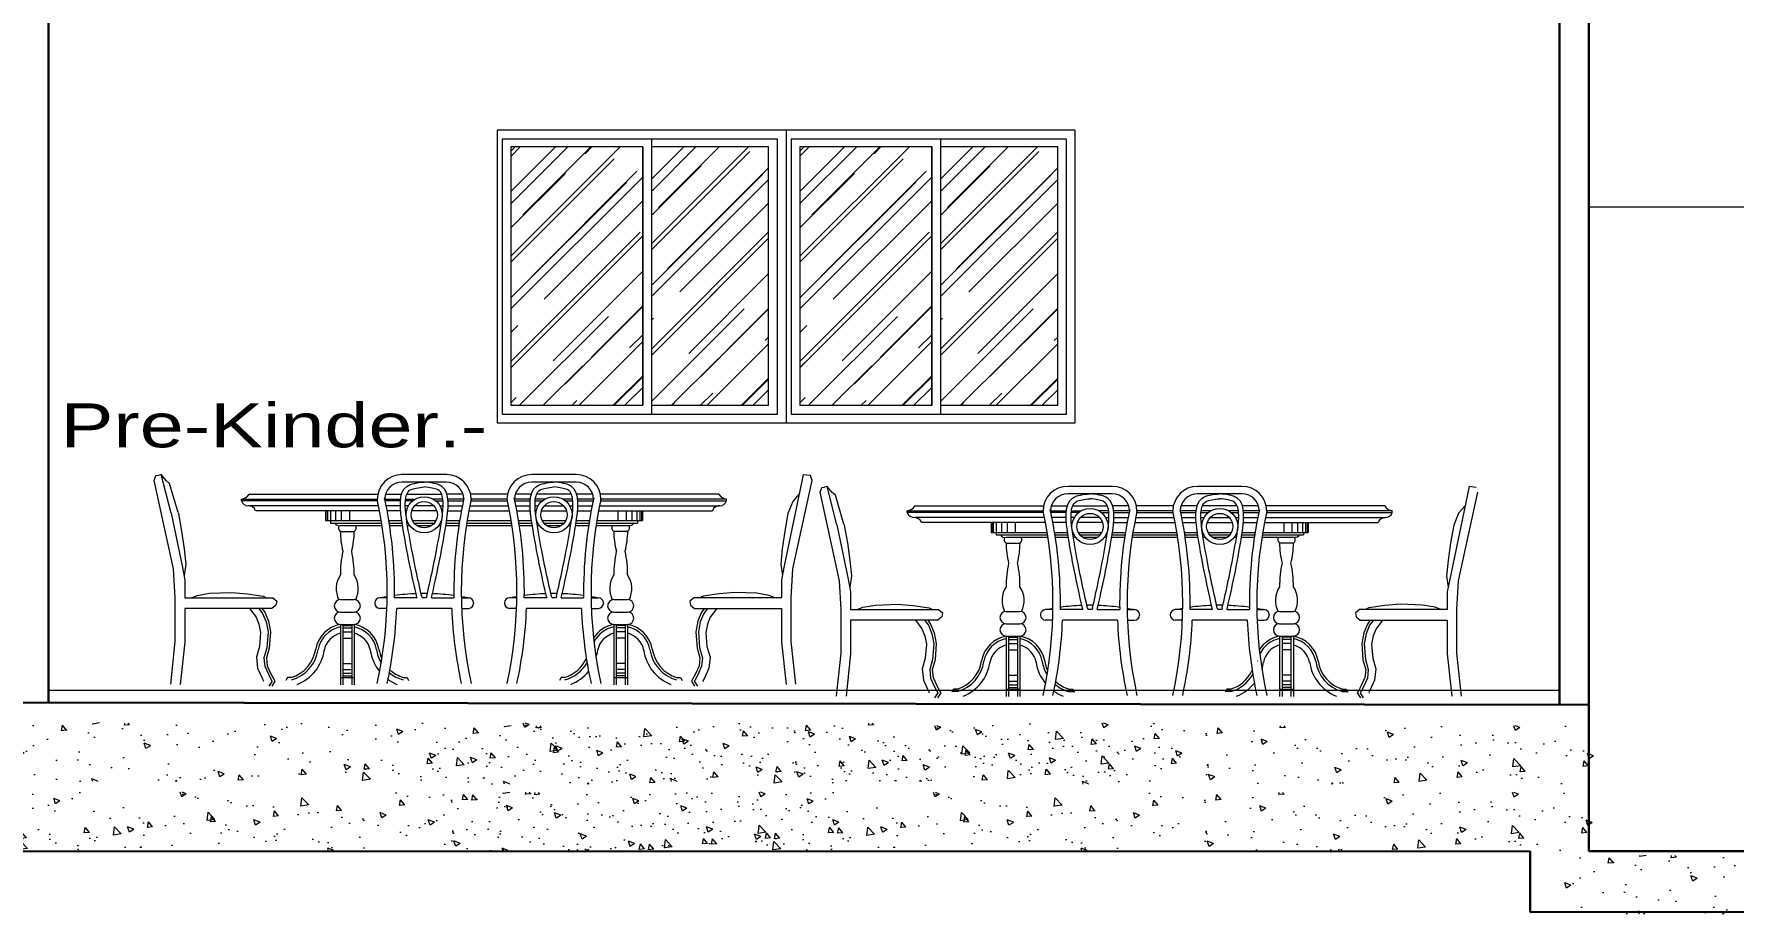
# Model space of a CAD drawing. Header units: inches. Extents: x 17.6 to 55, y 11.8 to 85.9.
# Drawn here: x 35.75 to 41.55, y 69.21 to 72.22 of the extents above; entities that cross this region are included whole.
import ezdxf
from ezdxf.enums import TextEntityAlignment as Align

# ---------------------------------------------------------------- set-up
doc = ezdxf.new("R2010")
doc.units = ezdxf.units.IN
doc.header["$MEASUREMENT"] = 0
for name, color, linetype, lineweight, true_color in [('DOOR WINDOW 1 100', 7, 'Continuous', 15, 0x666666), ('FURNITURE F 1 100', 7, 'Continuous', 13, 0x93979a), ('HATCH F 1 100', 7, 'Continuous', 0, 0xc9c9c9)]:
    doc.layers.add(name, color=color, linetype=linetype, lineweight=lineweight, true_color=true_color)
doc.layers.add('WALL 1 100', color=250, linetype='Continuous', lineweight=30)
doc.styles.add('style1', font='arial.ttf')

msp = doc.modelspace()

# ---------------------------------------------------------------- hatches: boundary and pattern name
at = {"layer": 'FURNITURE F 1 100'}
h = msp.add_hatch(dxfattribs=at)
h.set_pattern_fill('AR-RROOF', color=256, scale=0.005, angle=45, style=0)
h.set_pattern_definition([(45, (-1387.83663, -753.69115), (0.107763073, 0.287368196), [1.905, -0.254, 0.635, -0.127]), (45, (-1387.76209, -753.52681), (-0.209239968, 0.029634845), [0.381, -0.04191, 0.762, -0.09525]), (45, (-1387.86806, -753.569915), (0.4068056023, 0.5271410343), [1.016, -0.1778, 0.508, -0.127])])
h.paths.add_polyline_path([(37.3741, 71.8321), (37.3741, 70.9496), (37.8241, 70.9496), (37.8241, 71.8325)])
h = msp.add_hatch(dxfattribs=at)
h.set_pattern_fill('AR-RROOF', color=256, scale=0.005, angle=45, style=0)
h.set_pattern_definition([(45, (-1387.37332, -753.66576), (0.107763073, 0.287368196), [1.905, -0.254, 0.635, -0.127]), (45, (-1387.29879, -753.50142), (-0.209239968, 0.029634845), [0.381, -0.04191, 0.762, -0.09525]), (45, (-1387.40475, -753.54453), (0.4068056023, 0.5271410343), [1.016, -0.1778, 0.508, -0.127])])
h.paths.add_polyline_path([(37.8541, 71.8325), (37.8541, 70.9496), (38.2541, 70.9496), (38.2541, 71.8322)])
h = msp.add_hatch(dxfattribs=at)
h.set_pattern_fill('AR-RROOF', color=256, scale=0.005, angle=45, style=0)
h.set_pattern_definition([(45, (-1386.84979, -753.69115), (0.107763073, 0.287368196), [1.905, -0.254, 0.635, -0.127]), (45, (-1386.77525, -753.52681), (-0.209239968, 0.029634845), [0.381, -0.04191, 0.762, -0.09525]), (45, (-1386.88122, -753.569915), (0.4068056023, 0.5271410343), [1.016, -0.1778, 0.508, -0.127])])
h.paths.add_polyline_path([(38.361, 71.8321), (38.361, 70.9496), (38.811, 70.9496), (38.811, 71.8325)])
h = msp.add_hatch(dxfattribs=at)
h.set_pattern_fill('AR-RROOF', color=256, scale=0.005, angle=45, style=0)
h.set_pattern_definition([(45, (-1386.38648, -753.66576), (0.107763073, 0.287368196), [1.905, -0.254, 0.635, -0.127]), (45, (-1386.31195, -753.50142), (-0.209239968, 0.029634845), [0.381, -0.04191, 0.762, -0.09525]), (45, (-1386.41792, -753.54453), (0.4068056023, 0.5271410343), [1.016, -0.1778, 0.508, -0.127])])
h.paths.add_polyline_path([(38.841, 71.8325), (38.841, 70.9496), (39.2409, 70.9496), (39.2409, 71.8322)])
at = {"layer": 'HATCH F 1 100', "lineweight": 15}
h = msp.add_hatch(dxfattribs=at)
h.set_pattern_fill('AR-CONC', color=256, scale=0.03, style=0)
h.set_pattern_definition([(130, (142.9089, 35.02378), (-0.21517805, -0.01882564), [0.0225, -0.2475]), (185, (142.9089, 35.02378), (0.0416254, 0.22565764), [0.018, -0.198]), (79.5486, (142.89097, 35.0222), (-0.1735528, 0.20683186), [0.01912206, -0.21034263]), (133.8158, (142.9089, 35.08378), (-0.3201723, -0.0496557), [0.03375, -0.37125]), (83.3644, (142.88222, 35.07964), (-0.2803988, 0.2922354), [0.0286831, -0.3155139]), (188.8158, (142.9089, 35.08378), (-0.2803986, 0.2922356), [0.027, -0.297]), (159, (142.8789, 35.06878), (-0.17907212, -0.12078567), [0.0225, -0.2475]), (214, (142.8789, 35.06878), (-0.0729946, 0.217545), [0.018, -0.198]), (108.5486, (142.86398, 35.05871), (-0.2520668, 0.09675915), [0.01912206, -0.21034263]), (142.5, (142.9089, 35.02378), (-0.003647957, 0.099868156), [0, -0.1956, 0, -0.201, 0, -0.19875]), (172.5, (142.9089, 35.02378), (-0.07892086, 0.11832351), [0, -0.1146, 0, -0.1911, 0, -0.07575]), (212.5, (142.9758, 35.02378), (-0.16014673, -0.00676646), [0, -0.075, 0, -0.234, 0, -0.3105]), (222.5, (143.0058, 35.02378), (-0.17495585, 0.0300315), [0, -0.0975, 0, -0.1554, 0, -0.2205])])
h.paths.add_polyline_path([(35.6697, 69.8642), (39.6699, 69.8641), (39.6699, 69.6642), (39.6699, 69.6642), (39.6699, 69.6642), (39.6699, 69.6641), (35.6697, 69.6642)])
h = msp.add_hatch(dxfattribs=at)
h.set_pattern_fill('AR-CONC', color=256, scale=0.03, style=0)
h.set_pattern_definition([(130, (144.31465, 35.01463), (-0.21517805, -0.01882564), [0.0225, -0.2475]), (185, (144.31465, 35.01463), (0.0416254, 0.22565764), [0.018, -0.198]), (79.5486, (144.29672, 35.01306), (-0.1735528, 0.20683186), [0.01912206, -0.21034263]), (133.8158, (144.31465, 35.07463), (-0.3201723, -0.0496557), [0.03375, -0.37125]), (83.3644, (144.28797, 35.0705), (-0.2803988, 0.2922354), [0.0286831, -0.3155139]), (188.8158, (144.31465, 35.07463), (-0.2803986, 0.2922356), [0.027, -0.297]), (159, (144.28465, 35.05963), (-0.17907212, -0.12078567), [0.0225, -0.2475]), (214, (144.28465, 35.05963), (-0.0729946, 0.217545), [0.018, -0.198]), (108.5486, (144.26973, 35.04957), (-0.2520668, 0.09675915), [0.01912206, -0.21034263]), (142.5, (144.31465, 35.01463), (-0.003647957, 0.099868156), [0, -0.1956, 0, -0.201, 0, -0.19875]), (172.5, (144.31465, 35.01463), (-0.07892086, 0.11832351), [0, -0.1146, 0, -0.1911, 0, -0.07575]), (212.5, (144.38155, 35.01463), (-0.16014673, -0.00676646), [0, -0.075, 0, -0.234, 0, -0.3105]), (222.5, (144.41155, 35.01463), (-0.17495585, 0.0300315), [0, -0.0975, 0, -0.1554, 0, -0.2205])])
h.paths.add_polyline_path([(37.0755, 69.855), (41.0756, 69.855), (41.0757, 69.655), (41.0756, 69.655), (41.0757, 69.655), (41.0757, 69.655), (37.0755, 69.655)])
h = msp.add_hatch(dxfattribs=at)
h.set_pattern_fill('AR-CONC', color=256, scale=0.03, style=0)
h.set_pattern_definition([(130, (141.7379, 34.7875), (-0.21517805, -0.01882564), [0.0225, -0.2475]), (185, (141.7379, 34.7875), (0.0416254, 0.22565764), [0.018, -0.198]), (79.5486, (141.71996, 34.78593), (-0.1735528, 0.20683186), [0.01912206, -0.21034263]), (133.8158, (141.7379, 34.8475), (-0.3201723, -0.0496557), [0.03375, -0.37125]), (83.3644, (141.7112, 34.84336), (-0.2803988, 0.2922354), [0.0286831, -0.3155139]), (188.8158, (141.7379, 34.8475), (-0.2803986, 0.2922356), [0.027, -0.297]), (159, (141.7079, 34.8325), (-0.17907212, -0.12078567), [0.0225, -0.2475]), (214, (141.7079, 34.8325), (-0.0729946, 0.217545), [0.018, -0.198]), (108.5486, (141.69297, 34.82243), (-0.2520668, 0.09675915), [0.01912206, -0.21034263]), (142.5, (141.73789, 34.7875), (-0.003647957, 0.099868156), [0, -0.1956, 0, -0.201, 0, -0.19875]), (172.5, (141.73789, 34.7875), (-0.07892086, 0.11832351), [0, -0.1146, 0, -0.1911, 0, -0.07575]), (212.5, (141.80479, 34.7875), (-0.16014673, -0.00676646), [0, -0.075, 0, -0.234, 0, -0.3105]), (222.5, (141.8348, 34.7875), (-0.17495585, 0.0300315), [0, -0.0975, 0, -0.1554, 0, -0.2205])])
h.paths.add_polyline_path([(34.4987, 69.6279), (38.4989, 69.6278), (38.4989, 69.4279), (38.4989, 69.4279), (38.4989, 69.4279), (38.4989, 69.4278), (34.4987, 69.4279)])
h = msp.add_hatch(dxfattribs=at)
h.set_pattern_fill('AR-CONC', color=256, scale=0.03, style=0)
h.set_pattern_definition([(130, (144.31, 34.78654), (-0.21517805, -0.01882564), [0.0225, -0.2475]), (185, (144.31, 34.78654), (0.0416254, 0.22565764), [0.018, -0.198]), (79.5486, (144.29207, 34.78497), (-0.1735528, 0.20683186), [0.01912206, -0.21034263]), (133.8158, (144.31, 34.84654), (-0.3201723, -0.0496557), [0.03375, -0.37125]), (83.3644, (144.28332, 34.8424), (-0.2803988, 0.2922354), [0.0286831, -0.3155139]), (188.8158, (144.31, 34.84654), (-0.2803986, 0.2922356), [0.027, -0.297]), (159, (144.28, 34.83154), (-0.17907212, -0.12078567), [0.0225, -0.2475]), (214, (144.28, 34.83154), (-0.0729946, 0.217545), [0.018, -0.198]), (108.5486, (144.26508, 34.82147), (-0.2520668, 0.09675915), [0.01912206, -0.21034263]), (142.5, (144.31, 34.78654), (-0.003647957, 0.099868156), [0, -0.1956, 0, -0.201, 0, -0.19875]), (172.5, (144.31, 34.78654), (-0.07892086, 0.11832351), [0, -0.1146, 0, -0.1911, 0, -0.07575]), (212.5, (144.3769, 34.78654), (-0.16014673, -0.00676646), [0, -0.075, 0, -0.234, 0, -0.3105]), (222.5, (144.4069, 34.78654), (-0.17495585, 0.0300315), [0, -0.0975, 0, -0.1554, 0, -0.2205])])
h.paths.add_polyline_path([(37.0708, 69.6269), (41.071, 69.6269), (41.071, 69.4269), (41.071, 69.4269), (41.071, 69.4269), (41.071, 69.4269), (37.0708, 69.4269)])
h = msp.add_hatch(dxfattribs=at)
h.set_pattern_fill('AR-CONC', color=256, scale=0.03, style=0)
h.set_pattern_definition([(130, (148.19016, 34.57118), (-0.21517805, -0.01882564), [0.0225, -0.2475]), (185, (148.19016, 34.57118), (0.0416254, 0.22565764), [0.018, -0.198]), (79.5486, (148.17223, 34.56961), (-0.1735528, 0.20683186), [0.01912206, -0.21034263]), (133.8158, (148.19016, 34.63118), (-0.3201723, -0.0496557), [0.03375, -0.37125]), (83.3644, (148.16348, 34.62704), (-0.2803988, 0.2922354), [0.0286831, -0.3155139]), (188.8158, (148.19016, 34.63118), (-0.2803986, 0.2922356), [0.027, -0.297]), (159, (148.16016, 34.61618), (-0.17907212, -0.12078567), [0.0225, -0.2475]), (214, (148.16016, 34.61618), (-0.0729946, 0.217545), [0.018, -0.198]), (108.5486, (148.14524, 34.60612), (-0.2520668, 0.09675915), [0.01912206, -0.21034263]), (142.5, (148.19016, 34.57118), (-0.003647957, 0.099868156), [0, -0.1956, 0, -0.201, 0, -0.19875]), (172.5, (148.19016, 34.57118), (-0.07892086, 0.11832351), [0, -0.1146, 0, -0.1911, 0, -0.07575]), (212.5, (148.25706, 34.57118), (-0.16014673, -0.00676646), [0, -0.075, 0, -0.234, 0, -0.3105]), (222.5, (148.28706, 34.57118), (-0.17495585, 0.0300315), [0, -0.0975, 0, -0.1554, 0, -0.2205])])
h.paths.add_polyline_path([(40.951, 69.4116), (44.9511, 69.4115), (44.9512, 69.2116), (44.9511, 69.2116), (44.9512, 69.2116), (44.9512, 69.2115), (40.951, 69.2116)])

# ---------------------------------------------------------------- linework, layer by layer
at = {"layer": 'DOOR WINDOW 1 100', "lineweight": 15}
msp.add_line((35.7957, 69.9764), (40.9545, 69.9764), dxfattribs=at)
at = {"layer": 'FURNITURE F 1 100'}
for p, q in [((37.8241, 71.8325), (37.8241, 70.9496)), ((37.8541, 71.8587), (37.8541, 70.9196)), ((38.811, 71.8325), (38.811, 70.9496)), ((38.841, 71.8587), (38.841, 70.9196)), ((46.019, 71.6264), (41.0545, 71.6264)), ((36.1564, 70.6928), (36.1619, 70.7093)), ((36.2224, 70.3905), (36.1564, 70.6928)), ((36.1619, 70.7093), (36.1716, 70.7104)), ((36.1802, 70.7127), (36.1716, 70.7104)), ((36.1978, 70.692), (36.1802, 70.7127)), ((36.2141, 70.5809), (36.1802, 70.7127)), ((36.2088, 70.6826), (36.1978, 70.692)), ((36.2377, 70.5831), (36.2088, 70.6826)), ((37.1541, 70.7127), (37.0021, 70.7127)), ((37.1541, 70.6874), (37.0021, 70.6874)), ((37.5971, 70.7127), (37.4451, 70.7127)), ((37.5971, 70.6874), (37.4451, 70.6874)), ((38.3723, 70.712), (38.3063, 70.396)), ((38.3365, 70.3905), (38.4025, 70.6928)), ((38.397, 70.7093), (38.3723, 70.712)), ((38.4025, 70.6928), (38.397, 70.7093)), ((38.4296, 70.6527), (38.4351, 70.6691)), ((38.4351, 70.6691), (38.4448, 70.6702)), ((38.4534, 70.6726), (38.4448, 70.6702)), ((38.471, 70.6519), (38.4534, 70.6726)), ((38.4873, 70.5408), (38.4534, 70.6726)), ((39.4273, 70.6726), (39.2753, 70.6726)), ((39.8703, 70.6726), (39.7183, 70.6726)), ((40.6455, 70.6719), (40.5794, 70.3559)), ((40.6702, 70.6691), (40.6455, 70.6719)), ((36.4542, 70.6294), (36.9177, 70.6294)), ((36.4542, 70.6232), (36.4542, 70.6294)), ((36.9188, 70.6232), (36.4542, 70.6232)), ((36.4802, 70.6463), (36.9197, 70.6463)), ((36.9224, 70.6063), (36.4802, 70.6063)), ((36.9431, 70.6294), (36.9974, 70.6294)), ((36.9968, 70.6232), (36.9447, 70.6232)), ((36.9458, 70.6463), (37.0007, 70.6463)), ((36.9965, 70.6063), (36.9482, 70.6063)), ((37.0245, 70.6063), (37.0134, 70.6063)), ((37.0387, 70.6232), (37.0138, 70.6232)), ((37.0145, 70.6294), (37.0476, 70.6294)), ((37.0188, 70.6463), (37.1374, 70.6463)), ((37.1109, 70.6063), (37.0453, 70.6063)), ((37.1417, 70.6294), (37.1086, 70.6294)), ((37.1175, 70.6232), (37.1424, 70.6232)), ((37.1317, 70.6063), (37.1428, 70.6063)), ((37.2104, 70.6463), (37.1555, 70.6463)), ((37.2131, 70.6294), (37.1588, 70.6294)), ((37.1594, 70.6232), (37.2115, 70.6232)), ((37.1597, 70.6063), (37.208, 70.6063)), ((37.2339, 70.6063), (37.3654, 70.6063)), ((37.3627, 70.6463), (37.2365, 70.6463)), ((37.2374, 70.6232), (37.3618, 70.6232)), ((37.3607, 70.6294), (37.2385, 70.6294)), ((37.4404, 70.6294), (37.3861, 70.6294)), ((37.3877, 70.6232), (37.4398, 70.6232)), ((37.4437, 70.6463), (37.3888, 70.6463)), ((37.3912, 70.6063), (37.4395, 70.6063)), ((37.4564, 70.6063), (37.4675, 70.6063)), ((37.4568, 70.6232), (37.4817, 70.6232)), ((37.4906, 70.6294), (37.4575, 70.6294)), ((37.5805, 70.6463), (37.4618, 70.6463)), ((37.4883, 70.6063), (37.5539, 70.6063)), ((37.5847, 70.6294), (37.5516, 70.6294)), ((37.5605, 70.6232), (37.5854, 70.6232)), ((37.5747, 70.6063), (37.5858, 70.6063)), ((37.6534, 70.6463), (37.5985, 70.6463)), ((37.6561, 70.6294), (37.6018, 70.6294)), ((37.6024, 70.6232), (37.6545, 70.6232)), ((37.6027, 70.6063), (37.651, 70.6063)), ((37.6769, 70.6063), (38.0842, 70.6063)), ((38.0842, 70.6463), (37.6796, 70.6463)), ((37.6804, 70.6232), (38.1102, 70.6232)), ((38.1102, 70.6294), (37.6815, 70.6294)), ((38.1102, 70.6232), (38.1102, 70.6294)), ((38.3365, 70.6214), (38.32, 70.5801)), ((38.3587, 70.6469), (38.3365, 70.6214)), ((38.4956, 70.3504), (38.4296, 70.6527)), ((38.482, 70.6425), (38.471, 70.6519)), ((38.5109, 70.543), (38.482, 70.6425)), ((38.7534, 70.6061), (39.1929, 70.6061)), ((39.219, 70.6061), (39.2739, 70.6061)), ((39.4273, 70.6473), (39.2753, 70.6473)), ((39.292, 70.6061), (39.4106, 70.6061)), ((39.4836, 70.6061), (39.4287, 70.6061)), ((39.6359, 70.6061), (39.5097, 70.6061)), ((39.7169, 70.6061), (39.662, 70.6061)), ((39.8703, 70.6473), (39.7183, 70.6473)), ((39.8537, 70.6061), (39.735, 70.6061)), ((39.9266, 70.6061), (39.8717, 70.6061)), ((40.3574, 70.6061), (39.9528, 70.6061)), ((40.6097, 70.3504), (40.6757, 70.6527)), ((40.6319, 70.6067), (40.6097, 70.5812)), ((36.2141, 70.5809), (36.2527, 70.396)), ((36.2377, 70.5831), (36.2389, 70.5801)), ((36.2389, 70.5801), (36.2499, 70.5197)), ((36.9257, 70.5895), (36.5026, 70.5895)), ((36.741, 70.5895), (36.741, 70.5557)), ((36.741, 70.5557), (36.9317, 70.5557)), ((36.7436, 70.5557), (36.7436, 70.5895)), ((36.7491, 70.5557), (36.7491, 70.5895)), ((36.7577, 70.5557), (36.7577, 70.5473)), ((36.7577, 70.5473), (36.9331, 70.5473)), ((36.7591, 70.5557), (36.7591, 70.5895)), ((36.7766, 70.5557), (36.7766, 70.5895)), ((36.7961, 70.5557), (36.7961, 70.5895)), ((36.8236, 70.5557), (36.8236, 70.5895)), ((36.9975, 70.5895), (36.9514, 70.5895)), ((36.9573, 70.5557), (37.0016, 70.5557)), ((36.9587, 70.5473), (37.0029, 70.5473)), ((37.0179, 70.5895), (37.0143, 70.5895)), ((37.0183, 70.5557), (37.0197, 70.5557)), ((37.0196, 70.5473), (37.0234, 70.5473)), ((37.1208, 70.5895), (37.0354, 70.5895)), ((37.038, 70.5557), (37.1182, 70.5557)), ((37.0435, 70.5473), (37.1127, 70.5473)), ((37.1328, 70.5473), (37.1366, 70.5473)), ((37.1365, 70.5557), (37.1379, 70.5557)), ((37.1383, 70.5895), (37.1419, 70.5895)), ((37.1534, 70.5473), (37.1975, 70.5473)), ((37.1546, 70.5557), (37.1989, 70.5557)), ((37.1587, 70.5895), (37.2048, 70.5895)), ((37.2232, 70.5473), (37.3761, 70.5473)), ((37.2245, 70.5557), (37.3747, 70.5557)), ((37.2305, 70.5895), (37.3687, 70.5895)), ((37.3944, 70.5895), (37.4405, 70.5895)), ((37.4003, 70.5557), (37.4446, 70.5557)), ((37.4017, 70.5473), (37.4459, 70.5473)), ((37.4573, 70.5895), (37.4609, 70.5895)), ((37.4613, 70.5557), (37.4627, 70.5557)), ((37.4626, 70.5473), (37.4664, 70.5473)), ((37.4784, 70.5895), (37.5638, 70.5895)), ((37.481, 70.5557), (37.5612, 70.5557)), ((37.4865, 70.5473), (37.5557, 70.5473)), ((37.5759, 70.5473), (37.5796, 70.5473)), ((37.5795, 70.5557), (37.5809, 70.5557)), ((37.5813, 70.5895), (37.5849, 70.5895)), ((37.5964, 70.5473), (37.6405, 70.5473)), ((37.5976, 70.5557), (37.6419, 70.5557)), ((37.6018, 70.5895), (37.6478, 70.5895)), ((37.6662, 70.5473), (37.8067, 70.5473)), ((37.6675, 70.5557), (37.8234, 70.5557)), ((37.6735, 70.5895), (38.0618, 70.5895)), ((37.7408, 70.5557), (37.7408, 70.5895)), ((37.7683, 70.5557), (37.7683, 70.5895)), ((37.7878, 70.5557), (37.7878, 70.5895)), ((37.8053, 70.5557), (37.8053, 70.5895)), ((37.8067, 70.5557), (37.8067, 70.5473)), ((37.8153, 70.5557), (37.8153, 70.5895)), ((37.8208, 70.5557), (37.8208, 70.5895)), ((37.8234, 70.5895), (37.8234, 70.5557)), ((38.32, 70.5801), (38.309, 70.5197)), ((38.4873, 70.5408), (38.5259, 70.3559)), ((38.5109, 70.543), (38.5121, 70.54)), ((38.7274, 70.5892), (39.1909, 70.5892)), ((38.7274, 70.5831), (38.7274, 70.5892)), ((39.192, 70.5831), (38.7274, 70.5831)), ((39.1956, 70.5662), (38.7534, 70.5662)), ((39.1989, 70.5493), (38.7758, 70.5493)), ((39.0142, 70.5493), (39.0142, 70.5156)), ((39.0168, 70.5156), (39.0168, 70.5493)), ((39.0223, 70.5156), (39.0223, 70.5493)), ((39.0323, 70.5156), (39.0323, 70.5493)), ((39.0498, 70.5156), (39.0498, 70.5493)), ((39.0693, 70.5156), (39.0693, 70.5493)), ((39.0968, 70.5156), (39.0968, 70.5493)), ((39.2163, 70.5892), (39.2706, 70.5892)), ((39.27, 70.5831), (39.2179, 70.5831)), ((39.2697, 70.5662), (39.2214, 70.5662)), ((39.2707, 70.5493), (39.2246, 70.5493)), ((39.2977, 70.5662), (39.2866, 70.5662)), ((39.3119, 70.5831), (39.287, 70.5831)), ((39.2911, 70.5493), (39.2875, 70.5493)), ((39.2877, 70.5892), (39.3208, 70.5892)), ((39.394, 70.5493), (39.3086, 70.5493)), ((39.3841, 70.5662), (39.3185, 70.5662)), ((39.4149, 70.5892), (39.3818, 70.5892)), ((39.3907, 70.5831), (39.4156, 70.5831)), ((39.4049, 70.5662), (39.416, 70.5662)), ((39.4115, 70.5493), (39.4151, 70.5493)), ((39.4319, 70.5493), (39.478, 70.5493)), ((39.4863, 70.5892), (39.432, 70.5892)), ((39.4326, 70.5831), (39.4847, 70.5831)), ((39.4329, 70.5662), (39.4812, 70.5662)), ((39.5037, 70.5493), (39.6419, 70.5493)), ((39.5071, 70.5662), (39.6386, 70.5662)), ((39.5106, 70.5831), (39.635, 70.5831)), ((39.6339, 70.5892), (39.5117, 70.5892)), ((39.7136, 70.5892), (39.6593, 70.5892)), ((39.6609, 70.5831), (39.713, 70.5831)), ((39.6644, 70.5662), (39.7127, 70.5662)), ((39.6676, 70.5493), (39.7137, 70.5493)), ((39.7296, 70.5662), (39.7407, 70.5662)), ((39.73, 70.5831), (39.7549, 70.5831)), ((39.7305, 70.5493), (39.7341, 70.5493)), ((39.7638, 70.5892), (39.7307, 70.5892)), ((39.7516, 70.5493), (39.837, 70.5493)), ((39.7615, 70.5662), (39.8271, 70.5662)), ((39.8579, 70.5892), (39.8248, 70.5892)), ((39.8337, 70.5831), (39.8586, 70.5831)), ((39.8479, 70.5662), (39.859, 70.5662)), ((39.8545, 70.5493), (39.8581, 70.5493)), ((39.9293, 70.5892), (39.875, 70.5892)), ((39.875, 70.5493), (39.921, 70.5493)), ((39.8756, 70.5831), (39.9277, 70.5831)), ((39.8759, 70.5662), (39.9242, 70.5662)), ((39.9467, 70.5493), (40.335, 70.5493)), ((39.9501, 70.5662), (40.3574, 70.5662)), ((39.9536, 70.5831), (40.3834, 70.5831)), ((40.3834, 70.5892), (39.9547, 70.5892)), ((40.014, 70.5156), (40.014, 70.5493)), ((40.0415, 70.5156), (40.0415, 70.5493)), ((40.061, 70.5156), (40.061, 70.5493)), ((40.0785, 70.5156), (40.0785, 70.5493)), ((40.0885, 70.5156), (40.0885, 70.5493)), ((40.094, 70.5156), (40.094, 70.5493)), ((40.0966, 70.5493), (40.0966, 70.5156)), ((40.3834, 70.5831), (40.3834, 70.5892)), ((40.6097, 70.5812), (40.5932, 70.54)), ((36.2499, 70.5197), (36.2582, 70.4592)), ((36.7914, 70.5186), (36.8393, 70.5186)), ((36.7918, 70.5388), (36.9344, 70.5388)), ((36.96, 70.5388), (37.0042, 70.5388)), ((37.021, 70.5388), (37.0287, 70.5388)), ((37.0527, 70.5388), (37.1035, 70.5388)), ((37.1275, 70.5388), (37.1352, 70.5388)), ((37.152, 70.5388), (37.1962, 70.5388)), ((37.2218, 70.5388), (37.3774, 70.5388)), ((37.403, 70.5388), (37.4472, 70.5388)), ((37.464, 70.5388), (37.4717, 70.5388)), ((37.4957, 70.5388), (37.5465, 70.5388)), ((37.5706, 70.5388), (37.5782, 70.5388)), ((37.595, 70.5388), (37.6392, 70.5388)), ((37.6648, 70.5388), (37.7768, 70.5388)), ((37.773, 70.5186), (37.7251, 70.5186)), ((38.309, 70.5197), (38.3007, 70.4592)), ((38.5121, 70.54), (38.5231, 70.4795)), ((39.0142, 70.5156), (39.2049, 70.5156)), ((39.0309, 70.5156), (39.0309, 70.5071)), ((39.0309, 70.5071), (39.2063, 70.5071)), ((39.065, 70.4987), (39.2076, 70.4987)), ((39.2305, 70.5156), (39.2748, 70.5156)), ((39.2319, 70.5071), (39.2761, 70.5071)), ((39.2332, 70.4987), (39.2774, 70.4987)), ((39.2915, 70.5156), (39.2929, 70.5156)), ((39.2928, 70.5071), (39.2966, 70.5071)), ((39.2942, 70.4987), (39.3019, 70.4987)), ((39.3112, 70.5156), (39.3914, 70.5156)), ((39.3167, 70.5071), (39.3859, 70.5071)), ((39.3259, 70.4987), (39.3767, 70.4987)), ((39.4007, 70.4987), (39.4084, 70.4987)), ((39.406, 70.5071), (39.4098, 70.5071)), ((39.4097, 70.5156), (39.4111, 70.5156)), ((39.4252, 70.4987), (39.4694, 70.4987)), ((39.4266, 70.5071), (39.4707, 70.5071)), ((39.4278, 70.5156), (39.4721, 70.5156)), ((39.495, 70.4987), (39.6506, 70.4987)), ((39.4964, 70.5071), (39.6493, 70.5071)), ((39.4977, 70.5156), (39.6479, 70.5156)), ((39.6735, 70.5156), (39.7178, 70.5156)), ((39.6749, 70.5071), (39.7191, 70.5071)), ((39.6762, 70.4987), (39.7204, 70.4987)), ((39.7345, 70.5156), (39.7359, 70.5156)), ((39.7358, 70.5071), (39.7396, 70.5071)), ((39.7372, 70.4987), (39.7449, 70.4987)), ((39.7542, 70.5156), (39.8344, 70.5156)), ((39.7597, 70.5071), (39.8289, 70.5071)), ((39.7689, 70.4987), (39.8197, 70.4987)), ((39.8438, 70.4987), (39.8514, 70.4987)), ((39.8491, 70.5071), (39.8528, 70.5071)), ((39.8527, 70.5156), (39.8541, 70.5156)), ((39.8682, 70.4987), (39.9124, 70.4987)), ((39.8696, 70.5071), (39.9137, 70.5071)), ((39.8708, 70.5156), (39.9151, 70.5156)), ((39.938, 70.4987), (40.05, 70.4987)), ((39.9394, 70.5071), (40.0799, 70.5071)), ((39.9407, 70.5156), (40.0966, 70.5156)), ((40.0799, 70.5156), (40.0799, 70.5071)), ((40.5932, 70.54), (40.5822, 70.4795)), ((36.2582, 70.4592), (36.2637, 70.407)), ((38.3007, 70.4592), (38.2952, 70.407)), ((38.5231, 70.4795), (38.5314, 70.4191)), ((39.0646, 70.4785), (39.1125, 70.4785)), ((40.0462, 70.4785), (39.9983, 70.4785)), ((40.5822, 70.4795), (40.5739, 70.4191)), ((36.2279, 70.2916), (36.2224, 70.3905)), ((36.2527, 70.396), (36.2609, 70.3521)), ((36.2637, 70.407), (36.2579, 70.3681)), ((38.2952, 70.407), (38.301, 70.3681)), ((38.3063, 70.396), (38.298, 70.3521)), ((38.331, 70.2916), (38.3365, 70.3905)), ((38.5369, 70.3669), (38.5311, 70.328)), ((38.5314, 70.4191), (38.5369, 70.3669)), ((40.5739, 70.4191), (40.5684, 70.3669)), ((40.5684, 70.3669), (40.5742, 70.328)), ((36.2609, 70.3521), (36.2609, 70.2916)), ((38.298, 70.3521), (38.298, 70.2916)), ((38.5011, 70.2515), (38.4956, 70.3504)), ((38.5259, 70.3559), (38.5341, 70.3119)), ((38.5341, 70.3119), (38.5341, 70.2515)), ((40.5794, 70.3559), (40.5712, 70.3119)), ((40.5712, 70.3119), (40.5712, 70.2515)), ((40.6042, 70.2515), (40.6097, 70.3504)), ((36.2279, 70.1432), (36.2279, 70.2916)), ((36.2609, 70.2916), (36.5607, 70.2916)), ((36.558, 70.2559), (36.2609, 70.2559)), ((36.2609, 70.2559), (36.2609, 70.1405)), ((36.5717, 70.2669), (36.558, 70.2559)), ((36.5607, 70.2916), (36.5745, 70.2806)), ((36.5745, 70.2806), (36.5717, 70.2669)), ((36.7918, 70.2856), (36.8389, 70.2856)), ((36.9093, 70.2747), (36.9093, 70.2728)), ((36.9515, 70.2916), (36.9262, 70.2916)), ((36.9505, 70.2559), (36.9262, 70.2559)), ((37.0535, 70.2916), (36.9768, 70.2916)), ((37.1719, 70.2559), (36.9843, 70.2559)), ((37.0533, 70.2924), (37.0535, 70.2916)), ((37.0697, 70.2961), (37.071, 70.2916)), ((37.0852, 70.2916), (37.071, 70.2916)), ((37.0865, 70.2961), (37.0852, 70.2916)), ((37.1029, 70.2924), (37.1027, 70.2916)), ((37.1027, 70.2916), (37.1794, 70.2916)), ((37.2047, 70.2916), (37.23, 70.2916)), ((37.2057, 70.2559), (37.23, 70.2559)), ((37.2469, 70.2747), (37.2469, 70.2728)), ((37.3523, 70.2747), (37.3523, 70.2728)), ((37.3945, 70.2916), (37.3692, 70.2916)), ((37.3935, 70.2559), (37.3692, 70.2559)), ((37.4965, 70.2916), (37.4198, 70.2916)), ((37.6149, 70.2559), (37.4273, 70.2559)), ((37.4963, 70.2924), (37.4965, 70.2916)), ((37.5128, 70.2961), (37.514, 70.2916)), ((37.5282, 70.2916), (37.514, 70.2916)), ((37.5295, 70.2961), (37.5282, 70.2916)), ((37.5459, 70.2924), (37.5457, 70.2916)), ((37.5457, 70.2916), (37.6224, 70.2916)), ((37.6477, 70.2916), (37.673, 70.2916)), ((37.6487, 70.2559), (37.673, 70.2559)), ((37.6899, 70.2747), (37.6899, 70.2728)), ((37.7255, 70.2856), (37.7726, 70.2856)), ((37.9982, 70.2916), (37.9844, 70.2806)), ((37.9844, 70.2806), (37.9872, 70.2669)), ((37.9872, 70.2669), (38.0009, 70.2559)), ((38.298, 70.2916), (37.9982, 70.2916)), ((38.0009, 70.2559), (38.298, 70.2559)), ((38.298, 70.2559), (38.298, 70.1405)), ((38.331, 70.1432), (38.331, 70.2916)), ((38.5011, 70.1031), (38.5011, 70.2515)), ((38.5341, 70.2515), (38.8339, 70.2515)), ((38.8339, 70.2515), (38.8477, 70.2405)), ((39.2247, 70.2515), (39.1994, 70.2515)), ((39.3267, 70.2515), (39.25, 70.2515)), ((39.3265, 70.2522), (39.3267, 70.2515)), ((39.3429, 70.256), (39.3442, 70.2515)), ((39.3584, 70.2515), (39.3442, 70.2515)), ((39.3597, 70.256), (39.3584, 70.2515)), ((39.3761, 70.2522), (39.3759, 70.2515)), ((39.3759, 70.2515), (39.4526, 70.2515)), ((39.4779, 70.2515), (39.5032, 70.2515)), ((39.6677, 70.2515), (39.6424, 70.2515)), ((39.7697, 70.2515), (39.693, 70.2515)), ((39.7695, 70.2522), (39.7697, 70.2515)), ((39.786, 70.256), (39.7872, 70.2515)), ((39.8014, 70.2515), (39.7872, 70.2515)), ((39.8027, 70.256), (39.8014, 70.2515)), ((39.8191, 70.2522), (39.8189, 70.2515)), ((39.8189, 70.2515), (39.8956, 70.2515)), ((39.9209, 70.2515), (39.9462, 70.2515)), ((40.2714, 70.2515), (40.2576, 70.2405)), ((40.5712, 70.2515), (40.2714, 70.2515)), ((40.6042, 70.1031), (40.6042, 70.2515)), ((36.7918, 70.2434), (36.8389, 70.2434)), ((36.7918, 70.2012), (36.8389, 70.2012)), ((36.7918, 70.2012), (36.7918, 69.995)), ((36.8002, 70.2012), (36.8002, 69.995)), ((36.8002, 70.1975), (36.8305, 70.1975)), ((36.8305, 70.2012), (36.8305, 69.995)), ((36.8389, 70.2012), (36.8389, 69.995)), ((37.7255, 70.2434), (37.7726, 70.2434)), ((37.7255, 70.2012), (37.7726, 70.2012)), ((37.7255, 70.2012), (37.7255, 69.995)), ((37.7339, 70.2012), (37.7339, 69.995)), ((37.7642, 70.1975), (37.7339, 70.1975)), ((37.7642, 70.2012), (37.7642, 69.995)), ((37.7726, 70.2012), (37.7726, 69.995)), ((38.8312, 70.2157), (38.5341, 70.2157)), ((38.5341, 70.2157), (38.5341, 70.1003)), ((38.8449, 70.2267), (38.8312, 70.2157)), ((38.8477, 70.2405), (38.8449, 70.2267)), ((39.065, 70.2455), (39.1121, 70.2455)), ((39.065, 70.2033), (39.1121, 70.2033)), ((39.1825, 70.2346), (39.1825, 70.2326)), ((39.2237, 70.2157), (39.1994, 70.2157)), ((39.4451, 70.2157), (39.2575, 70.2157)), ((39.4789, 70.2157), (39.5032, 70.2157)), ((39.5201, 70.2346), (39.5201, 70.2326)), ((39.6255, 70.2346), (39.6255, 70.2326)), ((39.6667, 70.2157), (39.6424, 70.2157)), ((39.8881, 70.2157), (39.7005, 70.2157)), ((39.9219, 70.2157), (39.9462, 70.2157)), ((39.9631, 70.2346), (39.9631, 70.2326)), ((39.9987, 70.2455), (40.0458, 70.2455)), ((39.9987, 70.2033), (40.0458, 70.2033)), ((40.2576, 70.2405), (40.2604, 70.2267)), ((40.2604, 70.2267), (40.2741, 70.2157)), ((40.2741, 70.2157), (40.5712, 70.2157)), ((40.5712, 70.2157), (40.5712, 70.1003)), ((36.2126, 69.9964), (36.2279, 70.1432)), ((36.2609, 70.1405), (36.2451, 69.9959)), ((36.8002, 70.1899), (36.8305, 70.1899)), ((36.8002, 70.1758), (36.8305, 70.1758)), ((36.8002, 70.1541), (36.8305, 70.1541)), ((37.7642, 70.1899), (37.7339, 70.1899)), ((37.7642, 70.1758), (37.7339, 70.1758)), ((37.7642, 70.1541), (37.7339, 70.1541)), ((38.298, 70.1405), (38.3138, 69.9959)), ((38.3464, 69.9964), (38.331, 70.1432)), ((39.065, 70.1611), (39.1121, 70.1611)), ((39.065, 70.1611), (39.065, 69.9549)), ((39.0734, 70.1611), (39.0734, 69.9549)), ((39.0734, 70.1573), (39.1037, 70.1573)), ((39.0734, 70.1498), (39.1037, 70.1498)), ((39.0734, 70.1356), (39.1037, 70.1356)), ((39.1037, 70.1611), (39.1037, 69.9549)), ((39.1121, 70.1611), (39.1121, 69.9549)), ((39.9987, 70.1611), (40.0458, 70.1611)), ((39.9987, 70.1611), (39.9987, 69.9549)), ((40.0071, 70.1611), (40.0071, 69.9549)), ((40.0374, 70.1573), (40.0071, 70.1573)), ((40.0374, 70.1498), (40.0071, 70.1498)), ((40.0374, 70.1356), (40.0071, 70.1356)), ((40.0374, 70.1611), (40.0374, 69.9549)), ((40.0458, 70.1611), (40.0458, 69.9549)), ((38.4858, 69.9562), (38.5011, 70.1031)), ((38.5341, 70.1003), (38.5183, 69.9557)), ((39.0734, 70.114), (39.1037, 70.114)), ((40.0374, 70.114), (40.0071, 70.114)), ((40.5712, 70.1003), (40.587, 69.9557)), ((40.6196, 69.9562), (40.6042, 70.1031)), ((36.6115, 70.0199), (36.606, 70.0091)), ((36.6233, 70.0199), (36.6115, 70.0199)), ((36.7918, 70.0201), (36.8389, 70.0201)), ((36.8002, 70.0679), (36.8305, 70.0679)), ((36.8002, 70.0475), (36.8305, 70.0475)), ((36.8002, 70.0343), (36.8305, 70.0343)), ((36.8002, 70.0258), (36.8305, 70.0258)), ((37.0074, 70.0199), (37.0193, 70.0199)), ((37.0193, 70.0199), (37.0247, 70.0091)), ((37.5451, 70.0199), (37.5397, 70.0091)), ((37.557, 70.0199), (37.5451, 70.0199)), ((37.7255, 70.0201), (37.7726, 70.0201)), ((37.7642, 70.0679), (37.7339, 70.0679)), ((37.7642, 70.0475), (37.7339, 70.0475)), ((37.7642, 70.0343), (37.7339, 70.0343)), ((37.7642, 70.0258), (37.7339, 70.0258)), ((37.9411, 70.0199), (37.9529, 70.0199)), ((37.9529, 70.0199), (37.9583, 70.0091)), ((39.0734, 70.0277), (39.1037, 70.0277)), ((40.0374, 70.0277), (40.0071, 70.0277)), ((38.8847, 69.9798), (38.8792, 69.969)), ((38.8977, 69.9713), (38.8804, 69.9713)), ((38.8965, 69.9798), (38.8847, 69.9798)), ((39.065, 69.98), (39.1121, 69.98)), ((39.0734, 70.0074), (39.1037, 70.0074)), ((39.0734, 69.9942), (39.1037, 69.9942)), ((39.0734, 69.9857), (39.1037, 69.9857)), ((39.2794, 69.9713), (39.2967, 69.9713)), ((39.2806, 69.9798), (39.2925, 69.9798)), ((39.2925, 69.9798), (39.2979, 69.969)), ((39.8183, 69.9798), (39.8129, 69.969)), ((39.8314, 69.9713), (39.8141, 69.9713)), ((39.8302, 69.9798), (39.8183, 69.9798)), ((39.9987, 69.98), (40.0458, 69.98)), ((40.0374, 70.0074), (40.0071, 70.0074)), ((40.0374, 69.9942), (40.0071, 69.9942)), ((40.0374, 69.9857), (40.0071, 69.9857)), ((40.2131, 69.9713), (40.2304, 69.9713)), ((40.2143, 69.9798), (40.2261, 69.9798)), ((40.2261, 69.9798), (40.2315, 69.969))]:
    msp.add_line(p, q, dxfattribs=at)
at = {"layer": 'FURNITURE F 1 100', "flags": 128}
for points in [[(39.3009, 71.8896), (37.3272, 71.8896), (37.3272, 70.8896), (39.3009, 70.8896)], [(38.3141, 71.8896), (38.3141, 70.8896)], [(39.3009, 70.8896), (39.3009, 71.8896)], [(37.8241, 71.8325), (37.3741, 71.8321), (37.3741, 70.9496), (37.8241, 70.9496)], [(37.8541, 70.9496), (38.2541, 70.9496), (38.2541, 71.8322), (37.8541, 71.8325)], [(38.811, 71.8325), (38.361, 71.8321), (38.361, 70.9496), (38.811, 70.9496)], [(38.841, 70.9496), (39.2409, 70.9496), (39.2409, 71.8322), (38.841, 71.8325)]]:
    msp.add_lwpolyline(points, dxfattribs=at)
for points in [[(38.2841, 71.8586), (37.3441, 71.8587), (37.3441, 70.9196), (38.2841, 70.9196)], [(39.2709, 71.8586), (38.331, 71.8587), (38.331, 70.9196), (39.2709, 70.9196)]]:
    msp.add_lwpolyline(points, close=True, dxfattribs=at)
at = {"layer": 'FURNITURE F 1 100'}
for points in [[(37.3741, 71.8321), (37.3741, 70.9496), (37.8241, 70.9496), (37.8241, 71.8325), (37.3741, 71.8321)], [(37.8541, 71.8325), (37.8541, 70.9496), (38.2541, 70.9496), (38.2541, 71.8322), (37.8541, 71.8325)], [(38.361, 71.8321), (38.361, 70.9496), (38.811, 70.9496), (38.811, 71.8325), (38.361, 71.8321)], [(38.841, 71.8325), (38.841, 70.9496), (39.2409, 70.9496), (39.2409, 71.8322), (38.841, 71.8325)], [(36.2836, 70.2916), (36.303, 70.3), (36.3455, 70.3073), (36.4203, 70.3104), (36.4743, 70.3052), (36.5284, 70.298), (36.5401, 70.2916)], [(38.2754, 70.2916), (38.256, 70.3), (38.2134, 70.3073), (38.1386, 70.3104), (38.0846, 70.3052), (38.0306, 70.298), (38.0189, 70.2916)], [(36.4821, 70.2559), (36.5041, 70.2259), (36.5138, 70.2022), (36.5193, 70.1737), (36.5157, 70.126), (36.505, 70.0896), (36.5091, 70.0511), (36.5244, 70.0172), (36.5292, 70.0082), (36.5277, 70.0058)], [(36.5135, 70.2559), (36.5263, 70.2384), (36.5382, 70.2095), (36.5448, 70.1752), (36.5407, 70.1215), (36.5307, 70.0873), (36.5339, 70.0578), (36.5471, 70.0284), (36.5571, 70.0099), (36.5587, 70.0072), (36.5477, 69.9902)], [(36.5239, 70.2559), (36.5337, 70.2426), (36.5463, 70.2119), (36.5533, 70.1757), (36.5491, 70.1199), (36.5393, 70.0865), (36.5421, 70.06), (36.5547, 70.0322), (36.5644, 70.0141), (36.5686, 70.0071), (36.5577, 69.9902)], [(38.035, 70.2559), (38.0252, 70.2426), (38.0126, 70.2119), (38.0057, 70.1757), (38.0099, 70.1199), (38.0196, 70.0865), (38.0168, 70.06), (38.0043, 70.0322), (37.9945, 70.0141), (37.9903, 70.0071), (38.0012, 69.9902)], [(38.0455, 70.2559), (38.0326, 70.2384), (38.0208, 70.2095), (38.0142, 70.1752), (38.0182, 70.1215), (38.0282, 70.0873), (38.0251, 70.0578), (38.0118, 70.0284), (38.0018, 70.0099), (38.0003, 70.0072), (38.0112, 69.9902)], [(38.0769, 70.2559), (38.0549, 70.2259), (38.0452, 70.2022), (38.0397, 70.1737), (38.0433, 70.126), (38.0539, 70.0896), (38.0498, 70.0511), (38.0346, 70.0172), (38.0297, 70.0082), (38.0313, 70.0058)], [(38.5568, 70.2515), (38.5762, 70.2599), (38.6187, 70.2672), (38.6935, 70.2703), (38.7475, 70.2651), (38.8016, 70.2578), (38.8133, 70.2515)], [(40.5486, 70.2515), (40.5292, 70.2599), (40.4866, 70.2672), (40.4118, 70.2703), (40.3578, 70.2651), (40.3038, 70.2578), (40.2921, 70.2515)], [(38.7553, 70.2157), (38.7773, 70.1858), (38.787, 70.1621), (38.7925, 70.1336), (38.7889, 70.0859), (38.7782, 70.0494), (38.7823, 70.011), (38.7976, 69.9771), (38.8024, 69.9681), (38.8009, 69.9657)], [(38.7867, 70.2157), (38.7995, 70.1983), (38.8114, 70.1693), (38.818, 70.135), (38.8139, 70.0813), (38.8039, 70.0471), (38.8071, 70.0177), (38.8203, 69.9883), (38.8303, 69.9697), (38.8319, 69.9671), (38.8209, 69.95)], [(38.7971, 70.2157), (38.8069, 70.2024), (38.8195, 70.1718), (38.8265, 70.1355), (38.8223, 70.0798), (38.8125, 70.0464), (38.8153, 70.0199), (38.8279, 69.992), (38.8376, 69.9739), (38.8418, 69.9669), (38.8309, 69.95)], [(40.3082, 70.2157), (40.2984, 70.2024), (40.2858, 70.1718), (40.2789, 70.1355), (40.283, 70.0798), (40.2928, 70.0464), (40.29, 70.0199), (40.2775, 69.992), (40.2677, 69.9739), (40.2635, 69.9669), (40.2744, 69.95)], [(40.3187, 70.2157), (40.3058, 70.1983), (40.294, 70.1693), (40.2874, 70.135), (40.2914, 70.0813), (40.3014, 70.0471), (40.2983, 70.0177), (40.285, 69.9883), (40.275, 69.9697), (40.2735, 69.9671), (40.2844, 69.95)], [(40.3501, 70.2157), (40.3281, 70.1858), (40.3184, 70.1621), (40.3129, 70.1336), (40.3165, 70.0859), (40.3271, 70.0494), (40.323, 70.011), (40.3078, 69.9771), (40.3029, 69.9681), (40.3045, 69.9657)]]:
    msp.add_lwpolyline(points, dxfattribs=at)
for centre, radius in [((37.0781, 70.5757), 0.0617), ((37.0781, 70.5757), 0.0448), ((37.5211, 70.5757), 0.0617), ((37.5211, 70.5757), 0.0448), ((39.3513, 70.5356), 0.0617), ((39.3513, 70.5356), 0.0448), ((39.7943, 70.5356), 0.0617), ((39.7943, 70.5356), 0.0448)]:
    msp.add_circle(centre, radius, dxfattribs=at)
for centre, radius, start, end in [((37.0021, 70.6283), 0.0844, 90, 180), ((37.0021, 70.6283), 0.0591, 90, 180), ((37.1541, 70.6283), 0.0844, 0, 90), ((37.1541, 70.6283), 0.0591, 0, 90), ((37.4451, 70.6283), 0.0844, 90, 180), ((37.4451, 70.6283), 0.0591, 90, 180), ((37.5971, 70.6283), 0.0844, 0, 90), ((37.5971, 70.6283), 0.0591, 0, 90), ((39.2753, 70.5882), 0.0844, 90, 180), ((39.4273, 70.5882), 0.0844, 0, 90), ((39.7183, 70.5882), 0.0844, 90, 180), ((39.8703, 70.5882), 0.0844, 0, 90), ((36.451, 70.6627), 0.0335, 275.46984, 330.78299), ((36.4776, 70.6309), 0.0246, 198.1399, 271.95518), ((36.478, 70.5802), 0.0262, 20.69683, 94.76601), ((35.4736, 70.3135), 1.4781, 347.70095, 12.29905), ((35.4736, 70.3135), 1.5034, 359.16648, 12.29905), ((38.6827, 70.3135), 1.5034, 167.70095, 180.83352), ((38.6827, 70.3135), 1.4781, 167.70095, 192.29905), ((35.9166, 70.3135), 1.4781, 347.70095, 12.29905), ((35.9166, 70.3135), 1.5034, 359.16648, 12.29905), ((39.1257, 70.3135), 1.5034, 167.70095, 180.83352), ((39.1257, 70.3135), 1.4781, 167.70095, 192.29905), ((38.0864, 70.5802), 0.0262, 85.23399, 159.30317), ((38.1134, 70.6627), 0.0335, 209.21701, 264.53016), ((38.0868, 70.6309), 0.0246, 268.04482, 341.8601), ((38.7242, 70.6226), 0.0335, 275.46984, 330.78299), ((39.2753, 70.5882), 0.0591, 90, 180), ((39.4273, 70.5882), 0.0591, 0, 90), ((39.7183, 70.5882), 0.0591, 90, 180), ((39.8703, 70.5882), 0.0591, 0, 90), ((40.3866, 70.6226), 0.0335, 209.21701, 264.53016), ((36.7876, 70.5547), 0.0164, 206.84659, 284.92344), ((37.7784, 70.5573), 0.0186, 264.81193, 327.19793), ((38.7508, 70.5907), 0.0246, 198.1399, 271.95518), ((38.7512, 70.54), 0.0262, 20.69683, 94.76601), ((37.7468, 70.2733), 1.4781, 347.70095, 12.29905), ((37.7468, 70.2733), 1.5034, 359.16648, 12.29905), ((40.9559, 70.2733), 1.5034, 167.70095, 180.83352), ((40.9559, 70.2733), 1.4781, 167.70095, 192.29905), ((38.1898, 70.2733), 1.4781, 347.70095, 12.29905), ((38.1898, 70.2733), 1.5034, 359.16648, 12.29905), ((41.3989, 70.2733), 1.5034, 167.70095, 180.83352), ((41.3989, 70.2733), 1.4781, 167.70095, 192.29905), ((40.3596, 70.54), 0.0262, 85.23399, 159.30317), ((40.36, 70.5907), 0.0246, 268.04482, 341.8601), ((36.8, 70.5307), 0.0148, 149.30133, 234.40114), ((37.0868, 70.5229), 0.2954, 180.82341, 194.12767), ((36.5439, 70.5229), 0.2954, 345.87233, 359.17659), ((36.8307, 70.5307), 0.0148, 305.59886, 30.69867), ((37.7337, 70.5307), 0.0148, 146.79432, 234.40114), ((38.0205, 70.5229), 0.2954, 180.82341, 194.12767), ((37.4776, 70.5229), 0.2954, 345.87233, 359.17659), ((37.7644, 70.5307), 0.0148, 305.59886, 33.20568), ((39.0608, 70.5145), 0.0164, 206.84659, 284.92344), ((39.0732, 70.4906), 0.0148, 149.30133, 234.40114), ((39.1039, 70.4906), 0.0148, 305.59886, 30.69867), ((40.0069, 70.4906), 0.0148, 146.79432, 234.40114), ((40.0376, 70.4906), 0.0148, 305.59886, 33.20568), ((40.0516, 70.5172), 0.0186, 264.81193, 327.19793), ((37.1294, 70.3753), 0.3376, 167.08073, 180.89704), ((36.5014, 70.3753), 0.3376, 359.10296, 12.91927), ((38.063, 70.3753), 0.3376, 167.08073, 180.89704), ((37.435, 70.3753), 0.3376, 359.10296, 12.91927), ((39.36, 70.4827), 0.2954, 180.82341, 194.12767), ((38.8171, 70.4827), 0.2954, 345.87233, 359.17659), ((40.2937, 70.4827), 0.2954, 180.82341, 194.12767), ((39.7508, 70.4827), 0.2954, 345.87233, 359.17659), ((36.8619, 70.323), 0.0844, 146.19619, 206.82784), ((36.7688, 70.323), 0.0844, 333.17216, 33.80381), ((37.7956, 70.323), 0.0844, 146.19619, 206.82784), ((37.7025, 70.323), 0.0844, 333.17216, 33.80381), ((39.4026, 70.3352), 0.3376, 167.08073, 180.89704), ((38.7746, 70.3352), 0.3376, 359.10296, 12.91927), ((40.3362, 70.3352), 0.3376, 167.08073, 180.89704), ((39.7082, 70.3352), 0.3376, 359.10296, 12.91927), ((39.1351, 70.2829), 0.0844, 146.19619, 206.82784), ((39.042, 70.2829), 0.0844, 333.17216, 33.80381), ((40.0688, 70.2829), 0.0844, 146.19619, 206.82784), ((39.9757, 70.2829), 0.0844, 333.17216, 33.80381), ((36.7918, 70.2645), 0.0211, 90, 270), ((36.8389, 70.2645), 0.0211, 270, 90), ((36.9262, 70.2747), 0.0169, 90, 180), ((36.9262, 70.2728), 0.0169, 180, 270), ((37.0781, 69.565), 0.7414, 99.82765, 101.49116), ((35.5073, 70.3135), 1.4781, 347.70095, 357.76694), ((37.0781, 69.565), 0.7414, 92.1549, 97.84391), ((37.074, 69.7945), 0.512, 89.54365, 90.73963), ((37.0822, 69.7945), 0.512, 89.26037, 90.45635), ((37.0781, 69.565), 0.7414, 82.15609, 87.8451), ((38.6489, 70.3135), 1.4781, 182.23306, 192.29905), ((37.0781, 69.565), 0.7414, 78.50884, 80.17235), ((37.23, 70.2747), 0.0169, 0, 90), ((37.23, 70.2728), 0.0169, 270, 0), ((37.3692, 70.2747), 0.0169, 90, 180), ((37.3692, 70.2728), 0.0169, 180, 270), ((37.5211, 69.565), 0.7414, 99.82765, 101.49116), ((35.9503, 70.3135), 1.4781, 347.70095, 357.76694), ((37.5211, 69.565), 0.7414, 92.1549, 97.84391), ((37.517, 69.7945), 0.512, 89.54365, 90.73963), ((37.5252, 69.7945), 0.512, 89.26037, 90.45635), ((37.5211, 69.565), 0.7414, 82.15609, 87.8451), ((39.0919, 70.3135), 1.4781, 182.23306, 192.29905), ((37.5211, 69.565), 0.7414, 78.50884, 80.17235), ((37.673, 70.2747), 0.0169, 0, 90), ((37.673, 70.2728), 0.0169, 270, 0), ((37.7255, 70.2645), 0.0211, 90, 270), ((37.7726, 70.2645), 0.0211, 270, 90), ((39.1994, 70.2346), 0.0169, 90, 180), ((39.3513, 69.5249), 0.7414, 99.82765, 101.49116), ((39.3513, 69.5249), 0.7414, 92.1549, 97.84391), ((39.3472, 69.7544), 0.512, 89.54365, 90.73963), ((39.3554, 69.7544), 0.512, 89.26037, 90.45635), ((39.3513, 69.5249), 0.7414, 82.15609, 87.8451), ((39.3513, 69.5249), 0.7414, 78.50884, 80.17235), ((39.5032, 70.2346), 0.0169, 0, 90), ((39.6424, 70.2346), 0.0169, 90, 180), ((39.7943, 69.5249), 0.7414, 99.82765, 101.49116), ((39.7943, 69.5249), 0.7414, 92.1549, 97.84391), ((39.7902, 69.7544), 0.512, 89.54365, 90.73963), ((39.7984, 69.7544), 0.512, 89.26037, 90.45635), ((39.7943, 69.5249), 0.7414, 82.15609, 87.8451), ((39.7943, 69.5249), 0.7414, 78.50884, 80.17235), ((39.9462, 70.2346), 0.0169, 0, 90), ((36.8113, 70.0974), 0.1056, 100.61513, 169.35367), ((36.8113, 70.0974), 0.0972, 101.549, 169.35367), ((36.7918, 70.2223), 0.0211, 90, 270), ((36.8389, 70.2223), 0.0211, 270, 90), ((36.8195, 70.0974), 0.1056, 10.64633, 79.38487), ((36.8195, 70.0974), 0.0972, 10.64633, 78.451), ((37.7449, 70.0974), 0.1056, 100.61513, 147.20217), ((37.7449, 70.0974), 0.0972, 101.549, 153.76595), ((37.7255, 70.2223), 0.0211, 90, 270), ((37.7726, 70.2223), 0.0211, 270, 90), ((37.7531, 70.0974), 0.1056, 10.64633, 79.38487), ((37.7531, 70.0974), 0.0972, 10.64633, 78.451), ((39.065, 70.2244), 0.0211, 90, 270), ((39.065, 70.1822), 0.0211, 90, 270), ((39.1121, 70.2244), 0.0211, 270, 90), ((39.1121, 70.1822), 0.0211, 270, 90), ((39.1994, 70.2326), 0.0169, 180, 270), ((37.7805, 70.2733), 1.4781, 347.70095, 357.76694), ((40.9221, 70.2733), 1.4781, 182.23306, 192.29905), ((39.5032, 70.2326), 0.0169, 270, 0), ((39.6424, 70.2326), 0.0169, 180, 270), ((38.2235, 70.2733), 1.4781, 347.70095, 357.76694), ((41.3651, 70.2733), 1.4781, 182.23306, 192.29905), ((39.9462, 70.2326), 0.0169, 270, 0), ((39.9987, 70.2244), 0.0211, 90, 270), ((39.9987, 70.1822), 0.0211, 90, 270), ((40.0458, 70.2244), 0.0211, 270, 90), ((40.0458, 70.1822), 0.0211, 270, 90), ((36.8113, 70.0974), 0.0761, 104.816, 169.35367), ((36.8195, 70.0974), 0.0761, 10.64633, 75.184), ((37.7449, 70.0974), 0.0761, 104.816, 169.35367), ((37.7531, 70.0974), 0.0761, 10.64633, 75.184), ((39.0845, 70.0572), 0.1056, 100.61513, 169.35367), ((39.0845, 70.0572), 0.0972, 101.549, 169.35367), ((39.0927, 70.0572), 0.1056, 10.64633, 79.38487), ((39.0927, 70.0572), 0.0972, 10.64633, 78.451), ((40.0181, 70.0572), 0.1056, 100.61513, 147.20217), ((40.0181, 70.0572), 0.0972, 101.549, 153.76595), ((40.0263, 70.0572), 0.1056, 10.64633, 79.38487), ((40.0263, 70.0572), 0.0972, 10.64633, 78.451), ((36.591, 70.133), 0.1176, 285.97719, 352.14001), ((36.591, 70.133), 0.126, 285.42948, 352.14001), ((36.591, 70.133), 0.1471, 291.36822, 352.14001), ((37.0398, 70.133), 0.1471, 187.85999, 219.38476), ((37.0398, 70.133), 0.126, 187.85999, 210.57467), ((37.0398, 70.133), 0.1176, 187.85999, 205.35087), ((37.5246, 70.133), 0.1176, 285.97719, 335.56047), ((37.5246, 70.133), 0.126, 352.04312, 352.14001), ((37.7449, 70.0974), 0.0972, 169.23729, 169.35367), ((37.5246, 70.133), 0.1471, 342.33476, 352.14001), ((37.9734, 70.133), 0.1471, 187.85999, 248.63178), ((37.9734, 70.133), 0.126, 187.85999, 254.57052), ((37.9734, 70.133), 0.1176, 187.85999, 254.02281), ((38.8642, 70.0928), 0.1176, 285.97719, 352.14001), ((39.0845, 70.0572), 0.0761, 104.816, 169.35367), ((39.0927, 70.0572), 0.0761, 10.64633, 75.184), ((39.313, 70.0928), 0.1176, 187.85999, 205.35087), ((40.0181, 70.0572), 0.0761, 104.816, 169.35367), ((40.0263, 70.0572), 0.0761, 10.64633, 75.184), ((40.2466, 70.0928), 0.1176, 187.85999, 254.02281), ((37.0398, 70.133), 0.126, 230.2309, 254.57052), ((37.0398, 70.133), 0.1176, 227.91082, 254.02281), ((37.5246, 70.133), 0.126, 285.42948, 330.16558), ((37.5246, 70.133), 0.1471, 291.36822, 321.14383), ((38.8642, 70.0928), 0.126, 285.42948, 352.14001), ((38.8642, 70.0928), 0.1471, 291.36822, 352.14001), ((39.313, 70.0928), 0.1471, 187.85999, 219.38476), ((39.313, 70.0928), 0.126, 187.85999, 210.57467), ((39.7978, 70.0928), 0.1176, 285.97719, 335.56047), ((39.7978, 70.0928), 0.126, 285.42948, 330.16558), ((39.7978, 70.0928), 0.126, 352.04312, 352.14001), ((40.0181, 70.0572), 0.0972, 169.23729, 169.35367), ((39.7978, 70.0928), 0.1471, 342.33476, 352.14001), ((40.2466, 70.0928), 0.1471, 187.85999, 248.63178), ((40.2466, 70.0928), 0.126, 187.85999, 254.57052), ((37.0398, 70.133), 0.1471, 234.60584, 248.63178), ((39.313, 70.0928), 0.1471, 234.60584, 248.63178), ((39.313, 70.0928), 0.126, 230.2309, 254.57052), ((39.313, 70.0928), 0.1176, 227.91082, 254.02281), ((39.7978, 70.0928), 0.1471, 291.36822, 321.14383)]:
    msp.add_arc(centre, radius, start, end, dxfattribs=at)
for points in [[(37.0533, 70.2924), (37.0037, 70.5419), (37.0185, 70.6727), (37.0781, 70.6874)], [(37.1029, 70.2924), (37.1525, 70.5419), (37.1377, 70.6727), (37.0781, 70.6874)], [(37.4963, 70.2924), (37.4467, 70.5419), (37.4615, 70.6727), (37.5211, 70.6874)], [(37.5459, 70.2924), (37.5955, 70.5419), (37.5807, 70.6727), (37.5211, 70.6874)], [(39.3265, 70.2522), (39.2769, 70.5017), (39.2917, 70.6326), (39.3513, 70.6473)], [(39.3761, 70.2522), (39.4257, 70.5017), (39.4109, 70.6326), (39.3513, 70.6473)], [(39.7695, 70.2522), (39.7199, 70.5017), (39.7347, 70.6326), (39.7943, 70.6473)], [(39.8191, 70.2522), (39.8687, 70.5017), (39.8539, 70.6326), (39.7943, 70.6473)]]:
    msp.add_spline(points, degree=3, dxfattribs=at)
for points in [[(37.0697, 70.2961), (37.0557, 70.3582), (37.0418, 70.4199), (37.0225, 70.5301), (37.0144, 70.5713), (37.0128, 70.6274), (37.0162, 70.6448), (37.0279, 70.6604), (37.0361, 70.6642), (37.0592, 70.6685), (37.0684, 70.6695), (37.0781, 70.6705)], [(37.0865, 70.2961), (37.1005, 70.3582), (37.1144, 70.4199), (37.1337, 70.5301), (37.1418, 70.5713), (37.1434, 70.6274), (37.14, 70.6448), (37.1283, 70.6604), (37.1201, 70.6642), (37.0971, 70.6685), (37.0878, 70.6695), (37.0781, 70.6705)], [(37.5128, 70.2961), (37.4988, 70.3582), (37.4848, 70.4199), (37.4655, 70.5301), (37.4574, 70.5713), (37.4558, 70.6274), (37.4592, 70.6448), (37.4709, 70.6604), (37.4791, 70.6642), (37.5022, 70.6685), (37.5114, 70.6695), (37.5211, 70.6705)], [(37.5295, 70.2961), (37.5435, 70.3582), (37.5574, 70.4199), (37.5768, 70.5301), (37.5848, 70.5713), (37.5865, 70.6274), (37.583, 70.6448), (37.5714, 70.6604), (37.5631, 70.6642), (37.5401, 70.6685), (37.5308, 70.6695), (37.5211, 70.6705)], [(39.3429, 70.256), (39.3289, 70.318), (39.315, 70.3797), (39.2957, 70.4899), (39.2876, 70.5312), (39.286, 70.5872), (39.2894, 70.6046), (39.3011, 70.6203), (39.3093, 70.6241), (39.3324, 70.6283), (39.3416, 70.6293), (39.3513, 70.6303)], [(39.3597, 70.256), (39.3737, 70.318), (39.3876, 70.3797), (39.4069, 70.4899), (39.415, 70.5312), (39.4166, 70.5872), (39.4132, 70.6046), (39.4015, 70.6203), (39.3933, 70.6241), (39.3703, 70.6283), (39.361, 70.6293), (39.3513, 70.6303)], [(39.786, 70.256), (39.7719, 70.318), (39.758, 70.3797), (39.7387, 70.4899), (39.7306, 70.5312), (39.729, 70.5872), (39.7324, 70.6046), (39.7441, 70.6203), (39.7523, 70.6241), (39.7754, 70.6283), (39.7846, 70.6293), (39.7943, 70.6303)], [(39.8027, 70.256), (39.8167, 70.318), (39.8306, 70.3797), (39.85, 70.4899), (39.858, 70.5312), (39.8597, 70.5872), (39.8562, 70.6046), (39.8446, 70.6203), (39.8363, 70.6241), (39.8133, 70.6283), (39.804, 70.6293), (39.7943, 70.6303)]]:
    msp.add_open_spline(points, degree=3, knots=[0, 0, 0, 0, 0.2488357, 0.2488357, 0.3650363, 0.3650363, 0.4389947, 0.4389947, 0.4970626, 0.4970626, 0.5282923, 0.5282923, 0.5282923, 0.5282923], dxfattribs=at)
at = {"layer": 'WALL 1 100'}
for p, q in [((35.7957, 75.1689), (35.7957, 69.9345)), ((40.9545, 75.1689), (40.9545, 69.9266)), ((41.0545, 69.4264), (41.0545, 75.1689)), ((40.9545, 72.868), (40.9545, 69.9266)), ((35.6957, 69.9347), (41.0545, 69.9264)), ((23.097, 69.421), (40.8545, 69.4264)), ((40.8545, 69.4264), (40.8545, 69.2178)), ((41.0545, 69.4264), (47.2324, 69.4264)), ((40.8545, 69.2178), (47.2324, 69.2313))]:
    msp.add_line(p, q, dxfattribs=at)

# ---------------------------------------------------------------- texts
at = {"layer": 'FURNITURE F 1 100', "style": 'style1', "width": 1.28939}
msp.add_text('Pre-Kinder.-', height=0.15, dxfattribs=at).set_placement((36.5648, 70.956), align=Align.TOP_CENTER)

doc.saveas('drawing.dxf')
